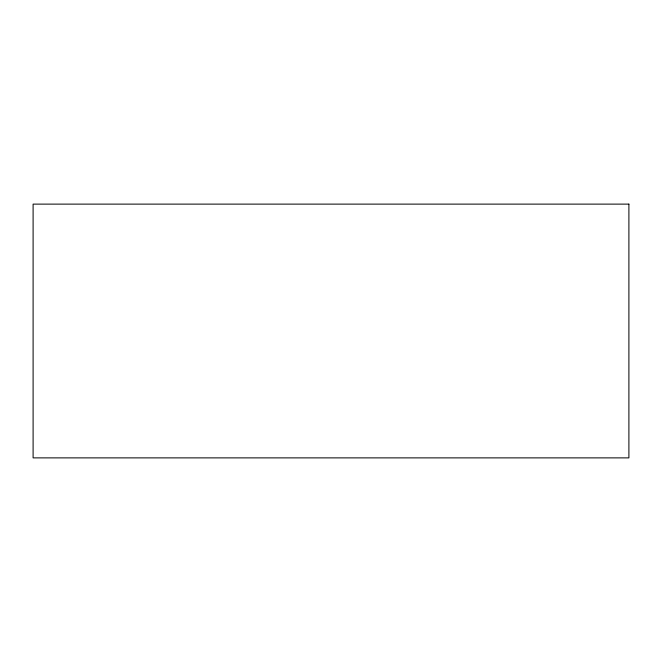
<?xml version="1.0" encoding="UTF-8"?>
<svg xmlns="http://www.w3.org/2000/svg" width="662" height="662" viewBox="0 0 662 662"><rect width="100%" height="100%" fill="white"/><g stroke="black" fill="none" stroke-linecap="round" stroke-linejoin="round"><path stroke-width="0.99" d="M628.9 204.119L33.1 204.119L33.1 457.881L628.9 457.881L628.9 204.119"/></g></svg>
